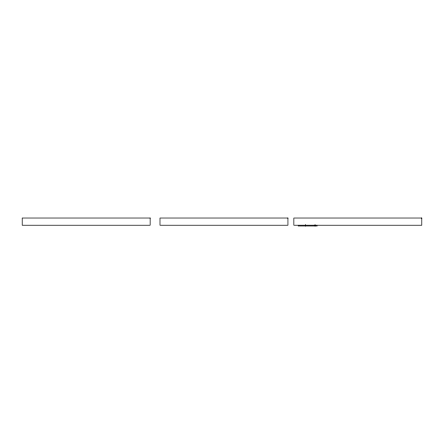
<?xml version="1.0" encoding="UTF-8"?>
<svg xmlns="http://www.w3.org/2000/svg" width="444" height="444" viewBox="0 0 444 444"><rect width="100%" height="100%" fill="white"/><g stroke="black" fill="none" stroke-linecap="round" stroke-linejoin="round"><path stroke-width="0.67" d="M298.118 225.974L317.244 225.974M315.04 224.647L315.04 225.974M305.4 224.647L305.4 225.974M150.144 218.026L22.2 218.026L22.2 225.219L150.144 225.219L150.144 218.026M287.94 218.026L159.995 218.026L159.995 225.219L287.94 225.219L287.94 218.026M421.8 218.026L293.856 218.026L293.856 225.219L421.8 225.219L421.8 218.026"/></g></svg>
